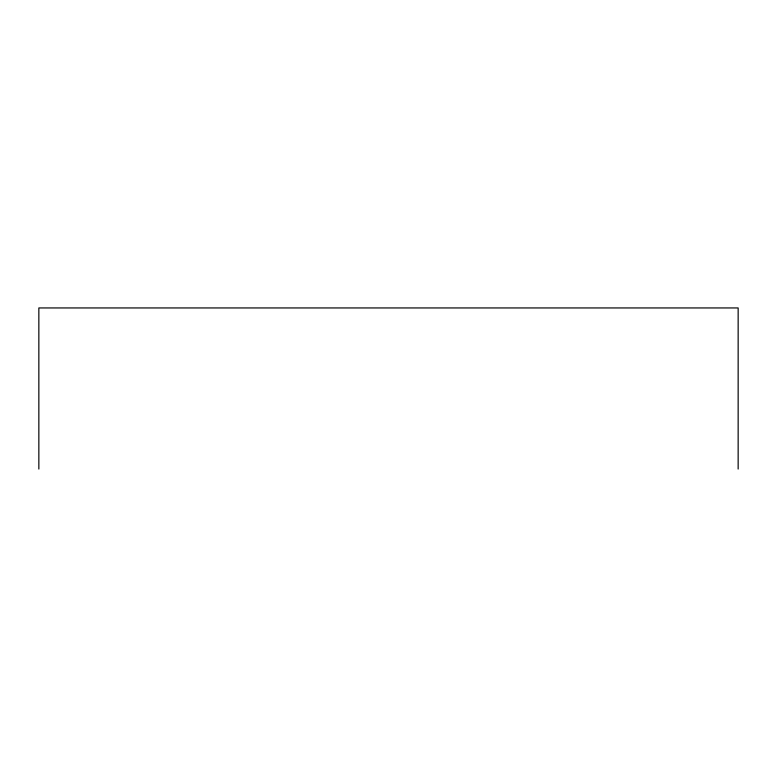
<?xml version="1.0" encoding="UTF-8"?>
<svg xmlns="http://www.w3.org/2000/svg" width="777" height="777" viewBox="0 0 777 777"><rect width="100%" height="100%" fill="white"/><g stroke="black" fill="none" stroke-linecap="round" stroke-linejoin="round"><path stroke-width="1.17" d="M738.15 469.055L738.15 307.945L38.85 307.945L38.85 469.055"/></g></svg>
